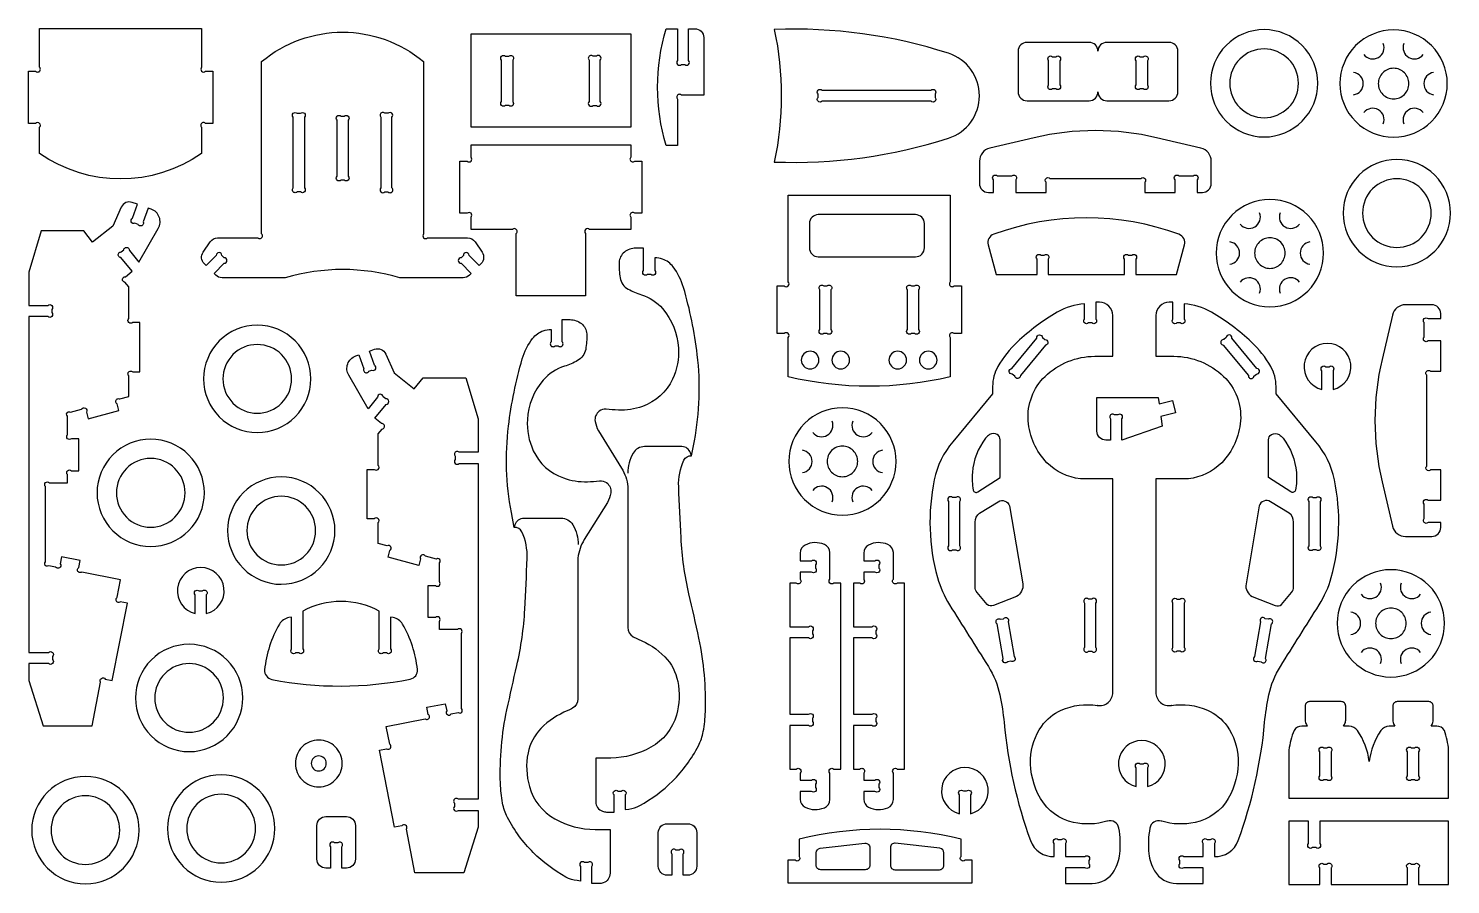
# Model space of a CAD drawing. Extents: x 3576.8 to 3640.6, y 1784.3 to 1822.7.
import ezdxf

# ---------------------------------------------------------------- set-up
doc = ezdxf.new("R2010")
doc.units = 0
doc.header["$MEASUREMENT"] = 0
doc.layers.add('KONTUR', color=20, linetype='CONTINUOUS')

msp = doc.modelspace()

# ---------------------------------------------------------------- linework, layer by layer
at = {"layer": 'KONTUR'}
for points in [[(3585.073, 1818.403), (3584.75, 1818.403, 1), (3584.573, 1818.226), (3584.573, 1817.053, -0.314585), (3577.304, 1817.053), (3577.304, 1818.226, 1), (3577.127, 1818.403), (3576.804, 1818.403), (3576.804, 1820.742), (3577.127, 1820.742, 1), (3577.304, 1820.919), (3577.304, 1822.663), (3584.573, 1822.663), (3584.573, 1820.919, 1), (3584.75, 1820.742), (3585.073, 1820.742)], [(3585.291, 1813.269), (3587.087, 1813.269, 1), (3587.264, 1813.446), (3587.264, 1821.172, -0.363785), (3594.533, 1821.172), (3594.533, 1813.446, 1), (3594.71, 1813.269), (3596.505, 1813.269, -0.249349), (3596.837, 1813.092), (3597.157, 1812.619, -0.359015), (3597.108, 1812.112), (3597.022, 1812.026), (3596.568, 1812.48, 1), (3596.317, 1812.48), (3596.214, 1812.376, 1), (3596.214, 1812.126), (3596.668, 1811.672), (3596.589, 1811.594, -0.198912), (3596.306, 1811.477), (3593.469, 1811.477, 0.143549), (3588.328, 1811.477), (3585.49, 1811.477, -0.198912), (3585.208, 1811.594), (3585.129, 1811.672), (3585.583, 1812.126, 1), (3585.583, 1812.376), (3585.48, 1812.48, 1), (3585.229, 1812.48), (3584.775, 1812.026), (3584.689, 1812.112, -0.359015), (3584.64, 1812.619), (3584.96, 1813.092, -0.249349)], [(3607.099, 1819.672), (3606.098, 1819.672, 1), (3605.921, 1819.494), (3605.921, 1817.405), (3605.408, 1817.405, -0.144164), (3605.408, 1822.652), (3605.921, 1822.652), (3605.921, 1821.226, 1), (3606.098, 1821.049), (3606.244, 1821.049, 1), (3606.421, 1821.226), (3606.421, 1822.652), (3606.699, 1822.652, -0.414214), (3607.099, 1822.252)], [(3618.077, 1821.547, 0.087697), (3610.263, 1822.616, -0.105277), (3610.263, 1816.669, 0.087697), (3618.077, 1817.738, 0.729031)], [(3632.238, 1822.608, 0.414214), (3629.83, 1820.201, 0.414214), (3632.238, 1817.793, 0.414214), (3634.645, 1820.201, 0.414214)], [(3638.047, 1822.596, 0.414214), (3635.639, 1820.188, 0.414214), (3638.047, 1817.781, 0.414214), (3640.454, 1820.188, 0.414214)], [(3598.528, 1821.241), (3598.528, 1819.382, -1), (3598.351, 1819.205), (3598.205, 1819.205, -1), (3598.028, 1819.382), (3598.028, 1821.241, -1), (3598.205, 1821.418), (3598.351, 1821.418, -1)], [(3601.957, 1821.241), (3601.957, 1819.382, 1), (3602.134, 1819.205), (3602.28, 1819.205, 1), (3602.457, 1819.382), (3602.457, 1821.241, 1), (3602.28, 1821.418), (3602.134, 1821.418, 1)], [(3624.384, 1822.039), (3621.601, 1822.039, 0.414214), (3621.201, 1821.639), (3621.201, 1819.817, 0.414214), (3621.601, 1819.417), (3624.384, 1819.417, 0.414214), (3624.784, 1819.817, 0.414214), (3625.184, 1819.417), (3627.968, 1819.417, 0.414214), (3628.368, 1819.817), (3628.368, 1821.639, 0.414214), (3627.968, 1822.039), (3625.184, 1822.039, 0.414214), (3624.784, 1821.639, 0.414214)], [(3623.07, 1821.214), (3623.07, 1820.133, -1), (3622.893, 1819.956), (3622.747, 1819.956, -1), (3622.57, 1820.133), (3622.57, 1821.214, -1), (3622.747, 1821.391), (3622.893, 1821.391, -1)], [(3626.999, 1821.214), (3626.999, 1820.133, -1), (3626.822, 1819.956), (3626.676, 1819.956, -1), (3626.499, 1820.133), (3626.499, 1821.214, -1), (3626.676, 1821.391), (3626.822, 1821.391, -1)], [(3632.238, 1821.742, 0.414214), (3630.696, 1820.201, 0.414214), (3632.238, 1818.659, 0.414214), (3633.779, 1820.201, 0.414214)], [(3638.047, 1820.874, 0.414214), (3637.361, 1820.188, 0.414214), (3638.047, 1819.502, 0.414214), (3638.732, 1820.188, 0.414214)], [(3612.404, 1819.893), (3617.296, 1819.893, -1), (3617.473, 1819.715), (3617.473, 1819.57, -1), (3617.296, 1819.393), (3612.404, 1819.393, -1), (3612.227, 1819.57), (3612.227, 1819.715, -1)], [(3589.184, 1818.678), (3589.184, 1815.505, -1), (3589.007, 1815.327), (3588.861, 1815.327, -1), (3588.684, 1815.505), (3588.684, 1818.678, -1), (3588.861, 1818.855), (3589.007, 1818.855, -1)], [(3592.613, 1818.678), (3592.613, 1815.505, 1), (3592.79, 1815.327), (3592.936, 1815.327, 1), (3593.113, 1815.505), (3593.113, 1818.678, 1), (3592.936, 1818.855), (3592.79, 1818.855, 1)], [(3591.148, 1818.545), (3591.148, 1816.032, -1), (3590.971, 1815.855), (3590.826, 1815.855, -1), (3590.648, 1816.032), (3590.648, 1818.545, -1), (3590.826, 1818.722), (3590.971, 1818.722, -1)], [(3622.453, 1815.308), (3622.453, 1815.76, -1), (3622.63, 1815.937), (3626.705, 1815.937, -1), (3626.882, 1815.76), (3626.882, 1815.308), (3628.241, 1815.308), (3628.241, 1815.87, -1), (3628.418, 1816.047), (3629.064, 1816.047, -1), (3629.241, 1815.87), (3629.241, 1815.308), (3629.466, 1815.308, 0.414214), (3629.866, 1815.708), (3629.866, 1816.708, 0.348142), (3629.404, 1817.292), (3627.411, 1817.76, 0.115875), (3621.923, 1817.76), (3619.931, 1817.292, 0.348142), (3619.468, 1816.708), (3619.468, 1815.708, 0.414214), (3619.868, 1815.308), (3620.093, 1815.308), (3620.093, 1815.87, -1), (3620.27, 1816.047), (3620.916, 1816.047, -1), (3621.093, 1815.87), (3621.093, 1815.308)], [(3598.689, 1810.658), (3598.689, 1813.466, 1), (3598.512, 1813.643), (3596.659, 1813.643), (3596.659, 1814.192, 1), (3596.482, 1814.369), (3596.159, 1814.369), (3596.159, 1816.71), (3596.482, 1816.71, 1), (3596.659, 1816.887), (3596.659, 1817.435), (3603.826, 1817.435), (3603.826, 1816.887, 1), (3604.003, 1816.71), (3604.326, 1816.71), (3604.326, 1814.369), (3604.003, 1814.369, 1), (3603.826, 1814.192), (3603.826, 1813.643), (3601.973, 1813.643, 1), (3601.796, 1813.466), (3601.796, 1810.658)], [(3638.194, 1816.784, 0.414214), (3635.786, 1814.377, 0.414214), (3638.194, 1811.969, 0.414214), (3640.601, 1814.377, 0.414214)], [(3638.194, 1815.918, 0.414214), (3636.652, 1814.377, 0.414214), (3638.194, 1812.835, 0.414214), (3639.735, 1814.377, 0.414214)], [(3610.887, 1807.032), (3610.887, 1808.798, 1), (3610.71, 1808.975), (3610.387, 1808.975), (3610.387, 1811.11), (3610.71, 1811.11, 1), (3610.887, 1811.287), (3610.887, 1815.188), (3618.156, 1815.188), (3618.156, 1811.287, 1), (3618.333, 1811.11), (3618.656, 1811.11), (3618.656, 1808.975), (3618.333, 1808.975, 1), (3618.156, 1808.798), (3618.156, 1807.032, -0.117382)], [(3581.804, 1809.468), (3581.481, 1809.468, -1), (3581.304, 1809.645), (3581.304, 1811.063), (3581.132, 1811.272, -1), (3581.155, 1811.522), (3581.453, 1811.767), (3580.944, 1812.383, -1), (3580.968, 1812.632), (3581.081, 1812.725, -1), (3581.33, 1812.701), (3581.758, 1812.182), (3582.628, 1813.689, 0.468854), (3582.309, 1814.555), (3582.17, 1814.604), (3581.948, 1813.978, -1), (3581.722, 1813.87), (3581.584, 1813.919, -1), (3581.477, 1814.145), (3581.699, 1814.771), (3581.463, 1814.855, 0.39067), (3580.965, 1814.642), (3580.583, 1813.791), (3579.683, 1813.075), (3579.284, 1813.577), (3577.375, 1813.577), (3576.82, 1811.73), (3576.82, 1810.235), (3577.673, 1810.235, -1), (3577.85, 1810.058), (3577.85, 1809.912, -1), (3577.673, 1809.735), (3576.82, 1809.735), (3576.82, 1794.667), (3577.709, 1794.667, -1), (3577.886, 1794.49), (3577.886, 1794.344, -1), (3577.709, 1794.167), (3576.82, 1794.167), (3576.82, 1793.409), (3577.466, 1791.368), (3579.658, 1791.368), (3580.041, 1793.329, -1), (3580.249, 1793.469), (3580.566, 1793.407), (3581.243, 1796.869), (3580.926, 1796.931, -1), (3580.787, 1797.138), (3580.941, 1797.927), (3579.198, 1798.268, -1), (3579.058, 1798.475), (3579.12, 1798.792), (3578.294, 1798.954), (3578.232, 1798.637, -1), (3578.024, 1798.497), (3577.716, 1798.558, -1), (3577.572, 1798.731), (3577.572, 1802.105, -1), (3577.75, 1802.282), (3578.559, 1802.282), (3578.559, 1802.643, -1), (3578.736, 1802.82), (3579.059, 1802.82), (3579.059, 1804.256), (3578.736, 1804.256, -1), (3578.559, 1804.433), (3578.559, 1805.272, -1), (3578.69, 1805.443), (3579.187, 1805.576, -1), (3579.404, 1805.451), (3579.485, 1805.151), (3580.863, 1805.521), (3580.783, 1805.82, -1), (3580.908, 1806.037), (3581.304, 1806.143), (3581.304, 1807.077, -1), (3581.481, 1807.254), (3581.804, 1807.254)], [(3632.496, 1814.99, 0.414214), (3630.088, 1812.583, 0.414214), (3632.496, 1810.175, 0.414214), (3634.903, 1812.583, 0.414214)], [(3611.839, 1813.907), (3611.839, 1812.815, 0.414214), (3612.239, 1812.415), (3616.601, 1812.415, 0.414214), (3617.001, 1812.815), (3617.001, 1813.907, 0.414214), (3616.601, 1814.307), (3612.239, 1814.307, 0.414214)], [(3622.05, 1811.627), (3622.05, 1812.309, -1), (3622.227, 1812.486), (3622.372, 1812.486, -1), (3622.55, 1812.309), (3622.55, 1811.627), (3625.978, 1811.627), (3625.978, 1812.309, -1), (3626.155, 1812.486), (3626.301, 1812.486, -1), (3626.478, 1812.309), (3626.478, 1811.627), (3628.312, 1811.627), (3628.666, 1812.946, 0.388162), (3628.417, 1813.425, 0.177336), (3620.11, 1813.43, 0.388469), (3619.861, 1812.951), (3620.216, 1811.627)], [(3632.496, 1813.268, 0.414214), (3631.81, 1812.583, 0.414214), (3632.496, 1811.897, 0.414214), (3633.181, 1812.583, 0.414214)], [(3604.9, 1812.368), (3604.9, 1811.804, -1), (3604.723, 1811.627), (3604.577, 1811.627, -1), (3604.4, 1811.804), (3604.4, 1812.807), (3604.048, 1812.807, 0.170585), (3603.538, 1812.627, 0.214725), (3603.303, 1812.167, 0.056561), (3603.348, 1811.471, 0.22603), (3603.708, 1810.968, 0.051077), (3604.302, 1810.715, -0.141384), (3605.25, 1810.092, -0.163721), (3605.965, 1808.323, -0.124828), (3605.698, 1806.928, -0.201344), (3604.346, 1805.703, -0.09322), (3603.269, 1805.537, -0.020014), (3602.721, 1805.577, 0.189668), (3602.411, 1805.494, 0.283702), (3602.226, 1805.033, 0.082397), (3602.375, 1804.607), (3603.411, 1802.934, -0.113068), (3603.694, 1802.109), (3603.694, 1795.789, 0.267949), (3603.935, 1795.372, 0.035231), (3604.154, 1795.265, -0.103492), (3605.354, 1794.464, -0.145976), (3605.934, 1793.364, -0.119038), (3605.872, 1791.852, -0.198627), (3604.728, 1790.41, -0.123892), (3602.928, 1789.927, -0.007636), (3602.254, 1789.927), (3602.254, 1787.965, 0.322139), (3602.561, 1787.538, 0.059966), (3602.74, 1787.501), (3603.076, 1787.501), (3603.076, 1788.271, -1), (3603.253, 1788.448), (3603.399, 1788.448, -1), (3603.576, 1788.271), (3603.576, 1787.617), (3603.736, 1787.635, 0.098643), (3604.231, 1787.793, 0.069217), (3605.699, 1788.896, 0.077936), (3606.857, 1790.475, 0.074389), (3607.076, 1791.119, 0.035977), (3607.172, 1792.005, 0.062223), (3606.881, 1795.299, 0.003891), (3606.436, 1797.289, -0.043804), (3606.079, 1799.813, -0.003361), (3605.974, 1802.101, -0.117025), (3606.206, 1803.287, -0.320667), (3606.554, 1803.488), (3606.68, 1804.156, 0.076866), (3606.808, 1808.028, 0.040761), (3606.192, 1811.042, 0.092011), (3605.727, 1811.965, 0.147158), (3605.25, 1812.311, 0.08756)], [(3612.807, 1810.933), (3612.807, 1809.152, -1), (3612.63, 1808.975), (3612.484, 1808.975, -1), (3612.307, 1809.152), (3612.307, 1810.933, -1), (3612.484, 1811.11), (3612.63, 1811.11, -1)], [(3616.736, 1810.933), (3616.736, 1809.152, -1), (3616.559, 1808.975), (3616.413, 1808.975, -1), (3616.236, 1809.152), (3616.236, 1810.933, -1), (3616.413, 1811.11), (3616.559, 1811.11, -1)], [(3623.323, 1785.508), (3624.194, 1785.508, -1), (3624.371, 1785.331), (3624.371, 1785.185, -1), (3624.194, 1785.008), (3623.323, 1785.008), (3623.323, 1784.299), (3624.519, 1784.299, 0.267949), (3625.514, 1784.873, 0.10486), (3625.761, 1785.634, 0.070665), (3625.721, 1786.785, 0.450228), (3625.209, 1787.097, -0.00335), (3625.187, 1787.09, -0.124272), (3623.688, 1787.035, -0.211895), (3622.203, 1788.112, -0.142289), (3621.762, 1789.894, -0.144595), (3622.259, 1791.359, -0.136954), (3623.14, 1792.078, -0.143834), (3624.759, 1792.284), (3624.755, 1792.284, 0.461683), (3625.45, 1792.877), (3625.45, 1802.46), (3623.993, 1802.46, -0.176643), (3622.496, 1803.179, -0.176718), (3621.652, 1805.052, -0.22231), (3622.412, 1807.049, -0.19476), (3624.64, 1807.951), (3625.45, 1807.951), (3625.45, 1809.782, 0.414214), (3624.85, 1810.382), (3624.683, 1810.382), (3624.683, 1809.625, -1), (3624.506, 1809.448), (3624.36, 1809.448, -1), (3624.183, 1809.625), (3624.183, 1810.31, 0.114142), (3622.959, 1809.931, 0.057125), (3621.163, 1808.59, 0.073046), (3620.298, 1807.497, 0.131652), (3620.057, 1806.599), (3620.057, 1806.271), (3618.267, 1804.12, 0.122774), (3617.442, 1802.409, 0.119155), (3617.581, 1798.031, 0.073532), (3618.124, 1796.8, -0.000371), (3619.866, 1794.034, -0.088308), (3620.382, 1792.759, -0.029161), (3620.571, 1791.516, 0.064062), (3621.756, 1786.22, 0.327869), (3622.823, 1785.507), (3622.823, 1786.096, -1), (3623, 1786.273), (3623.146, 1786.273, -1), (3623.323, 1786.096)], [(3629.508, 1785.008), (3628.638, 1785.008, -1), (3628.461, 1785.185), (3628.461, 1785.331, -1), (3628.638, 1785.508), (3629.508, 1785.508), (3629.508, 1786.096, -1), (3629.685, 1786.273), (3629.831, 1786.273, -1), (3630.008, 1786.096), (3630.008, 1785.507, 0.327869), (3631.076, 1786.22, 0.064062), (3632.261, 1791.516, -0.029161), (3632.449, 1792.759, -0.088308), (3632.966, 1794.034, -0.000371), (3634.707, 1796.8, 0.073532), (3635.251, 1798.031, 0.119155), (3635.39, 1802.409, 0.122774), (3634.564, 1804.12), (3632.774, 1806.271), (3632.774, 1806.599, 0.131652), (3632.534, 1807.497, 0.073046), (3631.669, 1808.59, 0.057125), (3629.872, 1809.931, 0.114142), (3628.649, 1810.31), (3628.649, 1809.625, -1), (3628.472, 1809.448), (3628.326, 1809.448, -1), (3628.149, 1809.625), (3628.149, 1810.382), (3627.981, 1810.382, 0.414214), (3627.381, 1809.782), (3627.381, 1807.951), (3628.191, 1807.951, -0.19476), (3630.419, 1807.049, -0.22231), (3631.18, 1805.052, -0.176718), (3630.335, 1803.179, -0.176643), (3628.838, 1802.46), (3627.381, 1802.46), (3627.381, 1792.877, 0.461683), (3628.077, 1792.284), (3628.072, 1792.284, -0.143834), (3629.692, 1792.078, -0.136954), (3630.573, 1791.359, -0.144595), (3631.07, 1789.894, -0.142289), (3630.628, 1788.112, -0.211895), (3629.144, 1787.035, -0.124272), (3627.645, 1787.09, -0.00335), (3627.622, 1787.097, 0.450228), (3627.111, 1786.785, 0.070665), (3627.07, 1785.634, 0.10486), (3627.318, 1784.873, 0.267949), (3628.312, 1784.299), (3629.508, 1784.299)], [(3640.16, 1802.853), (3639.708, 1802.853, -1), (3639.531, 1803.03), (3639.531, 1807.105, -1), (3639.708, 1807.282), (3640.16, 1807.282), (3640.16, 1808.641), (3639.598, 1808.641, -1), (3639.421, 1808.818), (3639.421, 1809.464, -1), (3639.598, 1809.641), (3640.16, 1809.641), (3640.16, 1809.866, 0.414214), (3639.76, 1810.266), (3638.581, 1810.266, 0.348142), (3637.997, 1809.804), (3637.529, 1807.812, 0.115875), (3637.529, 1802.323), (3637.997, 1800.331, 0.348142), (3638.581, 1799.868), (3639.76, 1799.868, 0.414214), (3640.16, 1800.268), (3640.16, 1800.493), (3639.598, 1800.493, -1), (3639.421, 1800.671), (3639.421, 1801.316, -1), (3639.598, 1801.493), (3640.16, 1801.493)], [(3587.069, 1809.347, 0.414214), (3584.661, 1806.939, 0.414214), (3587.069, 1804.532, 0.414214), (3589.476, 1806.939, 0.414214)], [(3600.25, 1809.158), (3600.25, 1808.594, 1), (3600.427, 1808.417), (3600.573, 1808.417, 1), (3600.75, 1808.594), (3600.75, 1809.597), (3601.102, 1809.597, -0.170585), (3601.612, 1809.417, -0.214725), (3601.847, 1808.958, -0.056561), (3601.802, 1808.261, -0.22603), (3601.442, 1807.759, -0.051077), (3600.848, 1807.506, 0.141384), (3599.899, 1806.882, 0.163721), (3599.185, 1805.114, 0.124828), (3599.451, 1803.718, 0.201344), (3600.803, 1802.493, 0.09322), (3601.881, 1802.327, 0.020014), (3602.428, 1802.367, -0.189668), (3602.739, 1802.284, -0.283702), (3602.923, 1801.823, -0.082397), (3602.774, 1801.397), (3601.738, 1799.725, 0.113068), (3601.456, 1798.9), (3601.456, 1792.58, -0.267949), (3601.215, 1792.162, -0.035231), (3600.995, 1792.055, 0.103492), (3599.796, 1791.254, 0.145976), (3599.215, 1790.154, 0.119038), (3599.278, 1788.643, 0.198627), (3600.421, 1787.2, 0.123892), (3602.222, 1786.718, 0.007636), (3602.896, 1786.718), (3602.896, 1784.755, -0.322139), (3602.589, 1784.328, -0.059966), (3602.41, 1784.291), (3602.073, 1784.291), (3602.073, 1785.061, 1), (3601.896, 1785.238), (3601.75, 1785.238, 1), (3601.573, 1785.061), (3601.573, 1784.407), (3601.414, 1784.425, -0.098643), (3600.919, 1784.583, -0.069217), (3599.451, 1785.686, -0.077936), (3598.293, 1787.266, -0.074389), (3598.074, 1787.909, -0.035977), (3597.978, 1788.795, -0.062223), (3598.269, 1792.09, -0.003891), (3598.714, 1794.079, 0.043804), (3599.071, 1796.603, 0.003361), (3599.176, 1798.891, 0.117025), (3598.944, 1800.077, 0.320667), (3598.596, 1800.278), (3598.47, 1800.946, -0.076866), (3598.341, 1804.818, -0.040761), (3598.958, 1807.832, -0.092011), (3599.423, 1808.755, -0.147158), (3599.899, 1809.101, -0.08756)], [(3622.429, 1808.454), (3621.301, 1807.087, -1), (3621.052, 1807.064), (3620.939, 1807.156, -1), (3620.915, 1807.406), (3622.043, 1808.772, -1), (3622.292, 1808.796), (3622.405, 1808.703, -1)], [(3630.403, 1808.454), (3631.531, 1807.087, 1), (3631.78, 1807.064), (3631.892, 1807.156, 1), (3631.916, 1807.406), (3630.788, 1808.772, 1), (3630.539, 1808.796), (3630.427, 1808.703, 1)], [(3587.069, 1808.481, 0.414214), (3585.527, 1806.939, 0.414214), (3587.069, 1805.398, 0.414214), (3588.61, 1806.939, 0.414214)], [(3591.994, 1802.88), (3592.317, 1802.88, 1), (3592.494, 1803.057), (3592.494, 1804.475), (3592.667, 1804.684, 1), (3592.643, 1804.934), (3592.346, 1805.179), (3592.854, 1805.795, 1), (3592.83, 1806.044), (3592.718, 1806.137, 1), (3592.468, 1806.113), (3592.04, 1805.594), (3591.17, 1807.101, -0.468854), (3591.489, 1807.967), (3591.628, 1808.016), (3591.85, 1807.39, 1), (3592.076, 1807.282), (3592.214, 1807.331, 1), (3592.322, 1807.557), (3592.1, 1808.183), (3592.335, 1808.267, -0.39067), (3592.834, 1808.054), (3593.215, 1807.203), (3594.115, 1806.487), (3594.515, 1806.989), (3596.423, 1806.989), (3596.978, 1805.142), (3596.978, 1803.647), (3596.126, 1803.647, 1), (3595.949, 1803.47), (3595.949, 1803.324, 1), (3596.126, 1803.147), (3596.978, 1803.147), (3596.978, 1788.079), (3596.09, 1788.079, 1), (3595.913, 1787.902), (3595.913, 1787.756, 1), (3596.09, 1787.579), (3596.978, 1787.579), (3596.978, 1786.821), (3596.332, 1784.78), (3594.141, 1784.78), (3593.757, 1786.741, 1), (3593.549, 1786.881), (3593.232, 1786.819), (3592.555, 1790.28), (3592.872, 1790.343, 1), (3593.012, 1790.55), (3592.857, 1791.339), (3594.601, 1791.68, 1), (3594.74, 1791.887), (3594.678, 1792.204), (3595.504, 1792.366), (3595.566, 1792.049, 1), (3595.774, 1791.909), (3596.083, 1791.97, 1), (3596.226, 1792.143), (3596.226, 1795.517, 1), (3596.049, 1795.694), (3595.239, 1795.694), (3595.239, 1796.055, 1), (3595.062, 1796.232), (3594.739, 1796.232), (3594.739, 1797.668), (3595.062, 1797.668, 1), (3595.239, 1797.845), (3595.239, 1798.684, 1), (3595.108, 1798.855), (3594.611, 1798.988, 1), (3594.394, 1798.863), (3594.314, 1798.563), (3592.935, 1798.933), (3593.015, 1799.232, 1), (3592.89, 1799.449), (3592.494, 1799.555), (3592.494, 1800.489, 1), (3592.317, 1800.666), (3591.994, 1800.666)], [(3611.871, 1808.18, 0.414214), (3611.475, 1807.783, 0.414214), (3611.871, 1807.387, 0.414214), (3612.268, 1807.783, 0.414214)], [(3613.243, 1808.18, 0.414214), (3612.847, 1807.783, 0.414214), (3613.243, 1807.387, 0.414214), (3613.64, 1807.783, 0.414214)], [(3615.8, 1808.18, 0.414214), (3615.403, 1807.783, 0.414214), (3615.8, 1807.387, 0.414214), (3616.197, 1807.783, 0.414214)], [(3617.172, 1808.18, 0.414214), (3616.776, 1807.783, 0.414214), (3617.172, 1807.387, 0.414214), (3617.569, 1807.783, 0.414214)], [(3634.829, 1806.463), (3634.829, 1807.306, -1), (3635.006, 1807.483), (3635.152, 1807.483, -1), (3635.329, 1807.306), (3635.329, 1806.463, 0.886477), (3635.079, 1808.533, 0.886477)], [(3613.319, 1805.642, 0.414214), (3610.912, 1803.234, 0.414214), (3613.319, 1800.827, 0.414214), (3615.726, 1803.234, 0.414214)], [(3627.525, 1805.812), (3628.12, 1805.966), (3628.258, 1805.422), (3627.6, 1805.254), (3627.659, 1804.811), (3625.85, 1804.191), (3625.85, 1805.143, 1), (3625.673, 1805.32), (3625.527, 1805.32, 1), (3625.35, 1805.143), (3625.35, 1804.191), (3625.138, 1804.191, -0.414214), (3624.738, 1804.591), (3624.738, 1806.102), (3627.486, 1806.102)], [(3582.288, 1804.234, 0.414214), (3579.881, 1801.827, 0.414214), (3582.288, 1799.419, 0.414214), (3584.696, 1801.827, 0.414214)], [(3619.397, 1801.871), (3620.398, 1802.51), (3620.398, 1804.203, 0.267949), (3620.263, 1804.437, 0.267949), (3619.923, 1804.437, 0.098945), (3619.743, 1804.279, 0.143459), (3619.148, 1802.732, 0.068146), (3619.189, 1801.952, 0.550378)], [(3633.435, 1801.871), (3632.434, 1802.51), (3632.434, 1804.203, -0.267949), (3632.569, 1804.437, -0.267949), (3632.908, 1804.437, -0.098945), (3633.088, 1804.279, -0.143459), (3633.684, 1802.732, -0.068146), (3633.642, 1801.952, -0.550378)], [(3613.319, 1803.92, 0.414214), (3612.633, 1803.234, 0.414214), (3613.319, 1802.549, 0.414214), (3614.005, 1803.234, 0.414214)], [(3582.288, 1803.368, 0.414214), (3580.747, 1801.827, 0.414214), (3582.288, 1800.285, 0.414214), (3583.83, 1801.827, 0.414214)], [(3588.147, 1802.539, 0.414214), (3585.739, 1800.131, 0.414214), (3588.147, 1797.724, 0.414214), (3590.554, 1800.131, 0.414214)], [(3588.147, 1801.673, 0.414214), (3586.605, 1800.131, 0.414214), (3588.147, 1798.59, 0.414214), (3589.688, 1800.131, 0.414214)], [(3618.081, 1801.435), (3618.081, 1799.45, 1), (3618.258, 1799.273), (3618.404, 1799.273, 1), (3618.581, 1799.45), (3618.581, 1801.435, 1), (3618.404, 1801.612), (3618.258, 1801.612, 1)], [(3634.751, 1801.435), (3634.751, 1799.45, -1), (3634.574, 1799.273), (3634.428, 1799.273, -1), (3634.251, 1799.45), (3634.251, 1801.435, -1), (3634.428, 1801.612), (3634.574, 1801.612, -1)], [(3620.816, 1801.238), (3621.406, 1797.736, -0.324673), (3621.126, 1797.173), (3620.101, 1796.77, -0.284319), (3619.81, 1796.822), (3619.364, 1797.352, -0.181059), (3619.273, 1797.608), (3619.273, 1800.507, -0.227021), (3619.472, 1800.921), (3620.308, 1801.428, -0.485587)], [(3632.015, 1801.238), (3631.426, 1797.736, 0.324673), (3631.705, 1797.173), (3632.731, 1796.77, 0.284319), (3633.021, 1796.822), (3633.467, 1797.352, 0.181059), (3633.558, 1797.608), (3633.558, 1800.507, 0.227021), (3633.36, 1800.921), (3632.524, 1801.428, 0.485587)], [(3611.975, 1791.711), (3611.975, 1791.565, -1), (3611.798, 1791.388), (3610.961, 1791.388), (3610.961, 1789.431), (3611.248, 1789.431, -1), (3611.425, 1789.254), (3611.425, 1788.931), (3611.932, 1788.931, -1), (3612.109, 1788.754), (3612.109, 1788.608, -1), (3611.932, 1788.431), (3611.425, 1788.431), (3611.425, 1788.079, 0.285454), (3611.648, 1787.721, 0.216294), (3612.509, 1787.693, 0.30313), (3612.755, 1788.062), (3612.755, 1789.254, -1), (3612.932, 1789.431), (3613.251, 1789.431), (3613.251, 1797.774), (3612.932, 1797.774, -1), (3612.755, 1797.951), (3612.755, 1799.143, 0.30313), (3612.509, 1799.512, 0.216294), (3611.648, 1799.484, 0.285454), (3611.425, 1799.125), (3611.425, 1798.774), (3611.932, 1798.774, -1), (3612.109, 1798.597), (3612.109, 1798.451, -1), (3611.932, 1798.274), (3611.425, 1798.274), (3611.425, 1797.951, -1), (3611.248, 1797.774), (3610.961, 1797.774), (3610.961, 1795.817), (3611.798, 1795.817, -1), (3611.975, 1795.64), (3611.975, 1795.494, -1), (3611.798, 1795.317), (3610.961, 1795.317), (3610.961, 1791.888), (3611.798, 1791.888, -1)], [(3614.824, 1791.711), (3614.824, 1791.565, -1), (3614.647, 1791.388), (3613.81, 1791.388), (3613.81, 1789.431), (3614.097, 1789.431, -1), (3614.274, 1789.254), (3614.274, 1788.931), (3614.781, 1788.931, -1), (3614.958, 1788.754), (3614.958, 1788.608, -1), (3614.781, 1788.431), (3614.274, 1788.431), (3614.274, 1788.079, 0.285454), (3614.497, 1787.721, 0.216294), (3615.358, 1787.693, 0.30313), (3615.604, 1788.062), (3615.604, 1789.254, -1), (3615.782, 1789.431), (3616.1, 1789.431), (3616.1, 1797.774), (3615.782, 1797.774, -1), (3615.604, 1797.951), (3615.604, 1799.143, 0.30313), (3615.358, 1799.512, 0.216294), (3614.497, 1799.484, 0.285454), (3614.274, 1799.125), (3614.274, 1798.774), (3614.781, 1798.774, -1), (3614.958, 1798.597), (3614.958, 1798.451, -1), (3614.781, 1798.274), (3614.274, 1798.274), (3614.274, 1797.951, -1), (3614.097, 1797.774), (3613.81, 1797.774), (3613.81, 1795.817), (3614.647, 1795.817, -1), (3614.824, 1795.64), (3614.824, 1795.494, -1), (3614.647, 1795.317), (3613.81, 1795.317), (3613.81, 1791.888), (3614.647, 1791.888, -1)], [(3584.283, 1796.405), (3584.283, 1797.247, -1), (3584.46, 1797.424), (3584.606, 1797.424, -1), (3584.783, 1797.247), (3584.783, 1796.405, 0.886477), (3584.533, 1798.474, 0.886477)], [(3637.925, 1798.378, 0.414214), (3635.518, 1795.971, 0.414214), (3637.925, 1793.563, 0.414214), (3640.332, 1795.971, 0.414214)], [(3593.933, 1793.468, 0.386174), (3594.252, 1793.9, 0.106837), (3593.59, 1795.937, 0.224988), (3593.166, 1796.228), (3593.041, 1796.248), (3593.041, 1794.82, -1), (3592.864, 1794.643), (3592.718, 1794.643, -1), (3592.541, 1794.82), (3592.541, 1796.517, 0.253669), (3589.112, 1796.517), (3589.112, 1794.82, -1), (3588.935, 1794.643), (3588.789, 1794.643, -1), (3588.612, 1794.82), (3588.612, 1796.248), (3588.487, 1796.228, 0.224988), (3588.063, 1795.937, 0.107536), (3587.4, 1793.886, 0.386598), (3587.721, 1793.454, 0.098318)], [(3624.183, 1796.881), (3624.183, 1794.894, 1), (3624.36, 1794.717), (3624.506, 1794.717, 1), (3624.683, 1794.894), (3624.683, 1796.881, 1), (3624.506, 1797.058), (3624.36, 1797.058, 1)], [(3628.649, 1796.881), (3628.649, 1794.894, -1), (3628.472, 1794.717), (3628.326, 1794.717, -1), (3628.149, 1794.894), (3628.149, 1796.881, -1), (3628.326, 1797.058), (3628.472, 1797.058, -1)], [(3637.925, 1796.656, 0.414214), (3637.239, 1795.971, 0.414214), (3637.925, 1795.285, 0.414214), (3638.611, 1795.971, 0.414214)], [(3620.755, 1796.032), (3621.022, 1794.477, -1), (3620.878, 1794.273), (3620.734, 1794.248, -1), (3620.529, 1794.393), (3620.262, 1795.947, -1), (3620.407, 1796.152), (3620.55, 1796.177, -1)], [(3632.077, 1796.032), (3631.809, 1794.477, 1), (3631.954, 1794.273), (3632.098, 1794.248, 1), (3632.302, 1794.393), (3632.569, 1795.947, 1), (3632.425, 1796.152), (3632.281, 1796.177, 1)], [(3584.01, 1795.03, 0.414214), (3581.603, 1792.622, 0.414214), (3584.01, 1790.215, 0.414214), (3586.418, 1792.622, 0.414214)], [(3584.01, 1794.164, 0.414214), (3582.469, 1792.622, 0.414214), (3584.01, 1791.081, 0.414214), (3585.552, 1792.622, 0.414214)], [(3634.133, 1791.43), (3634.175, 1791.358), (3633.925, 1791.358, 0.262897), (3633.583, 1791.165, 0.064352), (3633.347, 1790.281), (3633.347, 1788.126), (3640.514, 1788.126), (3640.514, 1790.281, 0.06509), (3640.322, 1791.165, 0.262897), (3639.979, 1791.358), (3639.73, 1791.358), (3639.771, 1791.43, 0.131652), (3639.825, 1791.63), (3639.825, 1792.257, 0.414214), (3639.625, 1792.457), (3638.209, 1792.457, 0.414214), (3638.009, 1792.257), (3638.009, 1791.63, 0.131652), (3638.062, 1791.43), (3638.104, 1791.358), (3637.854, 1791.358, 0.211481), (3637.471, 1791.157, 0.116433), (3636.952, 1789.772, 0.122228), (3636.42, 1791.166, 0.216402), (3636.051, 1791.358), (3635.801, 1791.358), (3635.842, 1791.43, 0.131652), (3635.896, 1791.63), (3635.896, 1792.257, 0.414214), (3635.696, 1792.457), (3634.28, 1792.457, 0.414214), (3634.08, 1792.257), (3634.08, 1791.63, 0.131652)], [(3589.828, 1790.735, 0.414214), (3588.778, 1789.685, 0.414214), (3589.828, 1788.635, 0.414214), (3590.878, 1789.685, 0.414214)], [(3626.499, 1788.643), (3626.499, 1789.485, -1), (3626.676, 1789.662), (3626.822, 1789.662, -1), (3626.999, 1789.485), (3626.999, 1788.643, 0.886477), (3626.749, 1790.712, 0.886477)], [(3635.238, 1790.203), (3635.238, 1789.13, -1), (3635.061, 1788.953), (3634.915, 1788.953, -1), (3634.738, 1789.13), (3634.738, 1790.203, -1), (3634.915, 1790.38), (3635.061, 1790.38, -1)], [(3639.167, 1790.203), (3639.167, 1789.13, -1), (3638.99, 1788.953), (3638.844, 1788.953, -1), (3638.667, 1789.13), (3638.667, 1790.203, -1), (3638.844, 1790.38), (3638.99, 1790.38, -1)], [(3589.828, 1790.023, 0.414214), (3589.49, 1789.685, 0.414214), (3589.828, 1789.347, 0.414214), (3590.166, 1789.685, 0.414214)], [(3579.359, 1789.1, 0.414214), (3576.951, 1786.693, 0.414214), (3579.359, 1784.285, 0.414214), (3581.766, 1786.693, 0.414214)], [(3585.45, 1789.17, 0.414214), (3583.043, 1786.763, 0.414214), (3585.45, 1784.356, 0.414214), (3587.858, 1786.763, 0.414214)], [(3618.567, 1787.43), (3618.567, 1788.273, -1), (3618.744, 1788.45), (3618.89, 1788.45, -1), (3619.067, 1788.273), (3619.067, 1787.43, 0.886477), (3618.817, 1789.5, 0.886477)], [(3585.45, 1788.304, 0.414214), (3583.909, 1786.763, 0.414214), (3585.45, 1785.222, 0.414214), (3586.992, 1786.763, 0.414214)], [(3579.359, 1788.234, 0.414214), (3577.817, 1786.693, 0.414214), (3579.359, 1785.151, 0.414214), (3580.9, 1786.693, 0.414214)], [(3590.145, 1784.991, -0.414214), (3589.745, 1785.391), (3589.745, 1786.902, -0.414214), (3590.145, 1787.302), (3591.069, 1787.302, -0.414214), (3591.469, 1786.902), (3591.469, 1785.391, -0.414214), (3591.069, 1784.991), (3590.857, 1784.991), (3590.857, 1785.944, 1), (3590.68, 1786.121), (3590.534, 1786.121, 1), (3590.357, 1785.944), (3590.357, 1784.991)], [(3605.461, 1784.67, -0.414214), (3605.061, 1785.07), (3605.061, 1786.581, -0.414214), (3605.461, 1786.981), (3606.385, 1786.981, -0.414214), (3606.785, 1786.581), (3606.785, 1785.07, -0.414214), (3606.385, 1784.67), (3606.173, 1784.67), (3606.173, 1785.623, 1), (3605.996, 1785.8), (3605.85, 1785.8, 1), (3605.673, 1785.623), (3605.673, 1784.67)], [(3634.915, 1785.172), (3635.061, 1785.172, -1), (3635.238, 1784.995), (3635.238, 1784.25), (3638.667, 1784.25), (3638.667, 1784.995, -1), (3638.844, 1785.172), (3638.99, 1785.172, -1), (3639.167, 1784.995), (3639.167, 1784.25), (3640.514, 1784.25), (3640.514, 1787.094), (3634.732, 1787.094), (3634.732, 1786.089, -1), (3634.555, 1785.912), (3634.409, 1785.912, -1), (3634.232, 1786.089), (3634.232, 1787.094), (3633.347, 1787.094), (3633.347, 1784.25), (3634.738, 1784.25), (3634.738, 1784.995, -1)], [(3619.143, 1785.338), (3618.82, 1785.338, -1), (3618.643, 1785.515), (3618.643, 1786.288, 0.121395), (3611.374, 1786.288), (3611.374, 1785.515, -1), (3611.197, 1785.338), (3610.874, 1785.338), (3610.874, 1784.335), (3619.143, 1784.335)], [(3612.344, 1784.916, -0.414214), (3612.144, 1785.116), (3612.144, 1785.678, -0.381189), (3612.321, 1785.877), (3614.324, 1786.107, -0.448027), (3614.547, 1785.908), (3614.547, 1785.116, -0.414214), (3614.347, 1784.916)], [(3617.673, 1784.916, 0.414214), (3617.873, 1785.116), (3617.873, 1785.678, 0.381189), (3617.696, 1785.877), (3615.693, 1786.107, 0.448027), (3615.47, 1785.908), (3615.47, 1785.116, 0.414214), (3615.67, 1784.916)]]:
    msp.add_lwpolyline(points, format="xyb", close=True, dxfattribs=at)
msp.add_lwpolyline([(3596.659, 1818.227), (3596.659, 1822.415), (3603.826, 1822.415), (3603.826, 1818.227)], close=True, dxfattribs=at)
for points in [[(3636.714, 1821.491, 0.868645), (3637.584, 1821.993)], [(3638.509, 1821.993, 0.868645), (3639.379, 1821.491)], [(3636.252, 1819.686, 0.868645), (3636.252, 1820.69)], [(3639.841, 1820.69, 0.868645), (3639.841, 1819.686)], [(3637.584, 1818.383, 0.868645), (3636.714, 1818.885)], [(3639.379, 1818.885, 0.868645), (3638.509, 1818.383)], [(3631.164, 1813.886, 0.868645), (3632.033, 1814.388)], [(3632.958, 1814.388, 0.868645), (3633.828, 1813.886)], [(3630.701, 1812.081, 0.868645), (3630.701, 1813.085)], [(3634.29, 1813.085, 0.868645), (3634.29, 1812.081)], [(3632.033, 1810.778, 0.868645), (3631.164, 1811.28)], [(3633.828, 1811.28, 0.868645), (3632.958, 1810.778)], [(3611.987, 1804.537, 0.868645), (3612.857, 1805.039)], [(3613.781, 1805.039, 0.868645), (3614.651, 1804.537)], [(3606.554, 1803.488), (3606.505, 1803.621, 0.300987), (3606.121, 1803.903), (3604.447, 1803.903, 0.267949), (3603.926, 1803.601, 0.131652), (3603.687, 1802.711)], [(3611.525, 1802.732, 0.868645), (3611.525, 1803.736)], [(3615.113, 1803.736, 0.868645), (3615.113, 1802.732)], [(3612.857, 1801.429, 0.868645), (3611.987, 1801.931)], [(3614.651, 1801.931, 0.868645), (3613.781, 1801.429)], [(3598.596, 1800.278), (3598.645, 1800.411, -0.300987), (3599.029, 1800.693), (3600.702, 1800.693, -0.267949), (3601.224, 1800.392, -0.131652), (3601.463, 1799.501)], [(3636.593, 1797.274, 0.868645), (3637.463, 1797.776)], [(3638.387, 1797.776, 0.868645), (3639.257, 1797.274)], [(3636.131, 1795.469, 0.868645), (3636.131, 1796.473)], [(3639.719, 1796.473, 0.868645), (3639.719, 1795.469)], [(3637.463, 1794.166, 0.868645), (3636.593, 1794.668)], [(3639.257, 1794.668, 0.868645), (3638.387, 1794.166)]]:
    msp.add_lwpolyline(points, format="xyb", dxfattribs=at)

doc.saveas('drawing.dxf')
